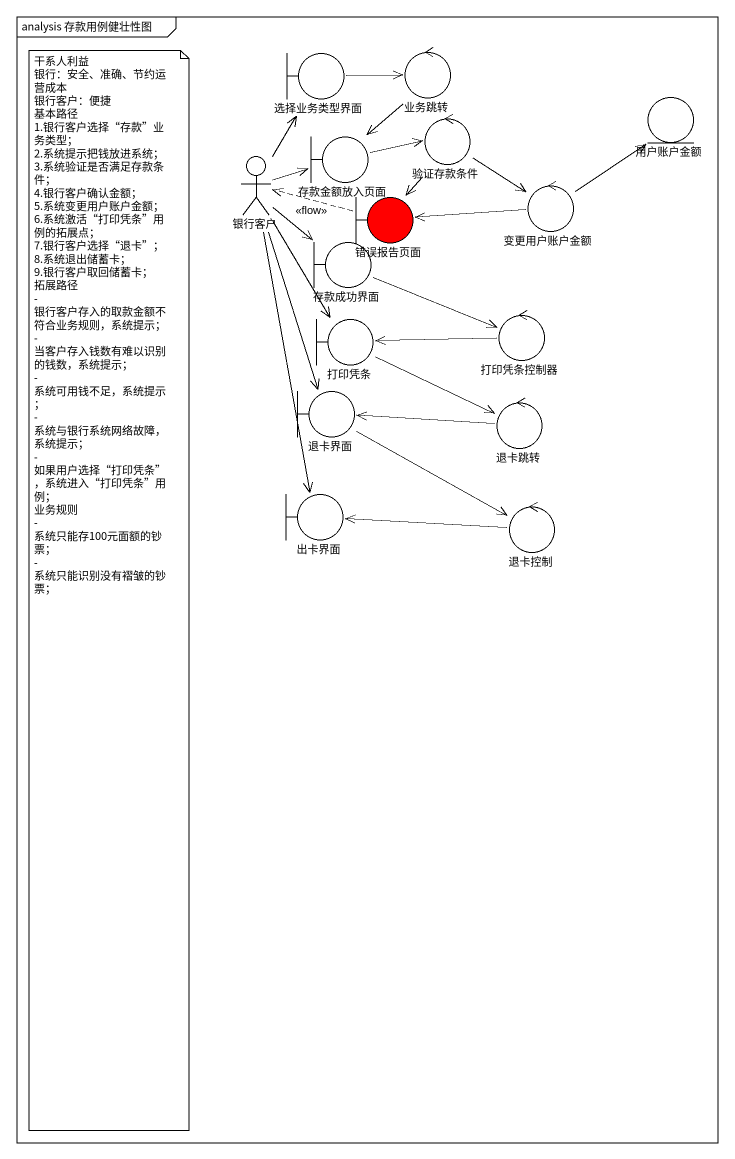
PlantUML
@startuml
mainframe analysis 存款用例健壮性图
boundary 选择业务类型界面
control 业务跳转
control 验证存款条件
entity 用户账户金额
actor 银行客户
boundary 存款金额放入页面
boundary 错误报告页面 #FF0000
control 变更用户账户金额
boundary 存款成功界面
boundary 打印凭条
control 打印凭条控制器
boundary 退卡界面
control 退卡跳转
boundary 出卡界面
control 退卡控制
选择业务类型界面 -right-> 业务跳转
业务跳转 --> 存款金额放入页面
验证存款条件 --> 错误报告页面
验证存款条件 --> 变更用户账户金额
银行客户 -up-> 选择业务类型界面
银行客户 -right-> 存款金额放入页面
银行客户 --> 存款成功界面
银行客户 --> 打印凭条
银行客户 --> 退卡界面
银行客户 --> 出卡界面
存款金额放入页面 -right-> 验证存款条件
错误报告页面 .left.> 银行客户 : <<flow>>
变更用户账户金额 -up-> 用户账户金额
变更用户账户金额 -left-> 错误报告页面
存款成功界面 -right-> 打印凭条控制器
打印凭条 -right-> 退卡跳转
打印凭条控制器 -left-> 打印凭条
退卡界面 -right-> 退卡控制
退卡跳转 -left-> 退卡界面
退卡控制 -left-> 出卡界面
note as N1
  干系人利益
  银行：安全、准确、节约运营成本
  银行客户：便捷
  基本路径
  1.银行客户选择“存款”业务类型；
  2.系统提示把钱放进系统；
  3.系统验证是否满足存款条件；
  4.银行客户确认金额；
  5.系统变更用户账户金额；
  6.系统激活“打印凭条”用例的拓展点；
  7.银行客户选择“退卡”；
  8.系统退出储蓄卡；
  9.银行客户取回储蓄卡；
  拓展路径
  - 银行客户存入的取款金额不符合业务规则，系统提示；
  - 当客户存入钱数有难以识别的钱数，系统提示；
  - 系统可用钱不足，系统提示；
  - 系统与银行系统网络故障，系统提示；
  - 如果用户选择“打印凭条”，系统进入“打印凭条”用例；
  业务规则
  - 系统只能存100元面额的钞票；
  - 系统只能识别没有褶皱的钞票；
end note
@enduml
